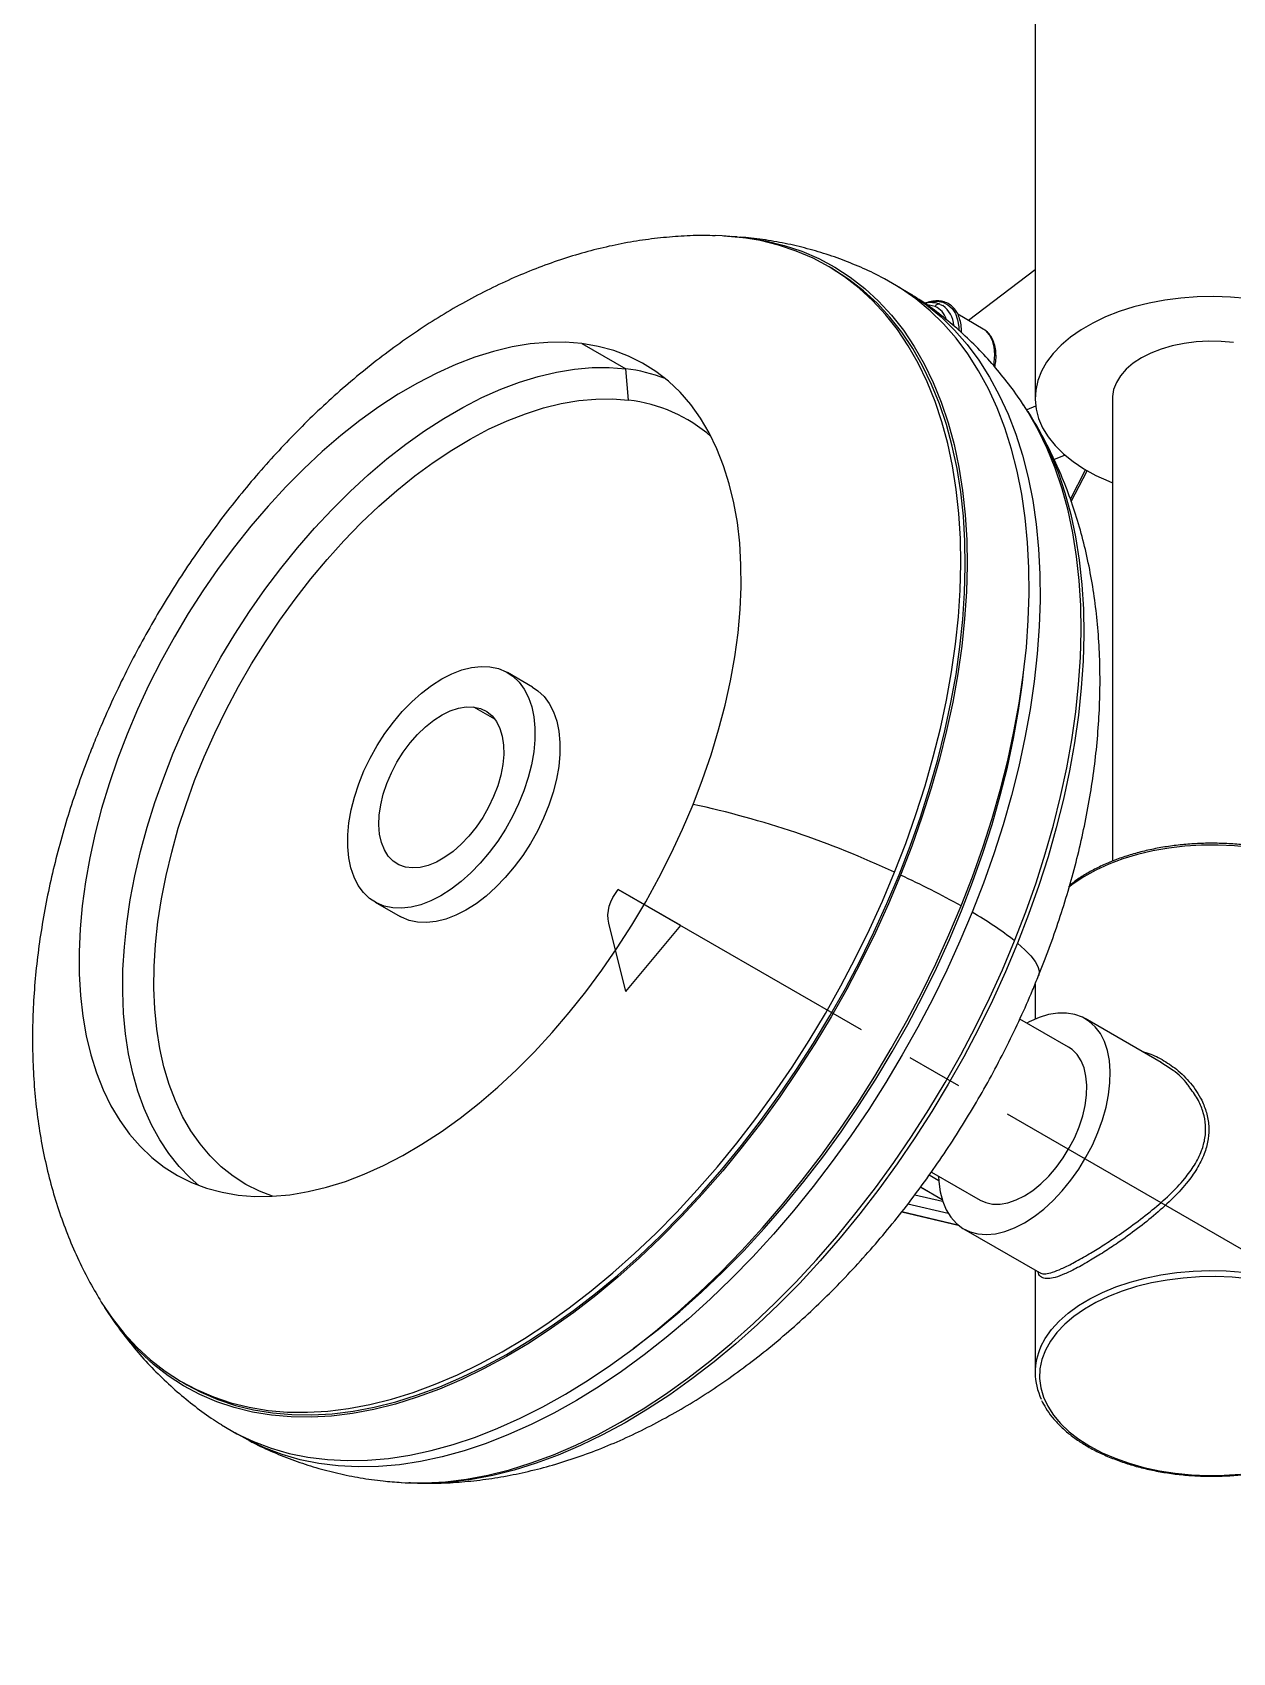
# Model space of a CAD drawing. Header units: millimetres. Extents: x 1 to 1184, y 0 to 836.
# Drawn here: x 756.3 to 810.6, y 207 to 280.4 of the extents above; entities that cross this region are included whole.
import ezdxf

# ---------------------------------------------------------------- set-up
doc = ezdxf.new("R2010")
doc.units = ezdxf.units.MM
doc.linetypes.add('CENTERX2', pattern=[20.32, 12.7, -2.54, 2.54, -2.54])

msp = doc.modelspace()

# ---------------------------------------------------------------- linework, layer by layer
at = {"color": 7, "linetype": 'Continuous', "lineweight": 25}
for p, q in [((801.7, 316.105), (801.7, 263.846)), ((788.191, 271.166), (787.946, 271.187)), ((792.491, 269.741), (792.289, 269.858)), ((801.7, 269.67), (798.689, 267.375)), ((797.406, 268.106), (797.515, 268.053)), ((797.551, 268.032), (797.515, 268.053)), ((799.354, 266.992), (798.199, 267.658)), ((781.185, 266.332), (783.165, 265.189)), ((783.29, 263.771), (783.165, 265.189)), ((805.2, 263.846), (805.2, 242.883)), ((801.724, 263.491), (801.321, 263.333)), ((803.058, 261.272), (802.563, 261.078)), ((803.296, 259.279), (803.984, 260.615)), ((803.335, 259.17), (804.057, 260.573)), ((778.947, 250.771), (777.816, 251.424)), ((777.233, 249.319), (776.285, 249.867)), ((771.817, 241.032), (772.948, 240.379)), ((801.7, 237.315), (801.7, 235.724)), ((803.215, 234.453), (801.007, 235.727)), ((807.401, 233.768), (803.965, 235.752)), ((797.337, 228.406), (796.906, 228.654)), ((797.006, 228.799), (799.215, 227.524)), ((796.258, 227.772), (797.513, 227.475)), ((796.511, 228.115), (797.489, 227.551)), ((796.516, 228.122), (797.485, 227.562)), ((795.663, 227), (798.221, 226.394)), ((795.671, 227.01), (798.201, 226.41)), ((797.769, 226.918), (795.939, 227.351)), ((798.465, 226.225), (801.902, 224.241)), ((801.7, 224.357), (801.7, 219.721)), ((801.909, 224.254), (801.916, 224.248)), ((763.091, 219.28), (763.293, 219.164))]:
    msp.add_line(p, q, dxfattribs=at)
at = {"color": 7, "linetype": 'Continuous'}
for p, q in [((784.244, 240.785), (782.83, 241.602)), ((785.659, 239.969), (784.244, 240.785)), ((783.172, 236.977), (782.401, 240.078)), ((783.172, 236.977), (785.659, 239.969))]:
    msp.add_line(p, q, dxfattribs=at)
at = {"color": 7, "linetype": 'CENTERX2'}
msp.add_line((782.83, 241.602), (842.72, 207.028), dxfattribs=at)
at = {"color": 7, "linetype": 'Continuous', "lineweight": 25, "flags": 128}
for points in [[(788.41, 271.135), (787.531, 271.211), (787.219, 271.222)], [(787.601, 271.207), (787.772, 271.2), (788.654, 271.124), (789.511, 270.984), (790.339, 270.78), (791.138, 270.513), (791.904, 270.182), (792.637, 269.79), (793.334, 269.337), (793.994, 268.824), (794.615, 268.252), (795.196, 267.623), (795.735, 266.938), (796.232, 266.198), (796.684, 265.407), (797.09, 264.565), (797.451, 263.674), (797.764, 262.737), (798.03, 261.756), (798.247, 260.734), (798.415, 259.672), (798.534, 258.574), (798.602, 257.441), (798.621, 256.277), (798.59, 255.085), (798.51, 253.867), (798.379, 252.627), (798.199, 251.366), (797.97, 250.089), (797.693, 248.799), (797.368, 247.498), (796.997, 246.19), (796.579, 244.877), (796.116, 243.564), (795.609, 242.252)], [(795.337, 242.378), (795.842, 243.684), (796.303, 244.992), (796.719, 246.299), (797.089, 247.603), (797.413, 248.898), (797.689, 250.184), (797.917, 251.456), (798.096, 252.711), (798.226, 253.947), (798.306, 255.16), (798.337, 256.347), (798.318, 257.506), (798.25, 258.634), (798.132, 259.728), (797.964, 260.786), (797.748, 261.805), (797.484, 262.782), (797.171, 263.715), (796.812, 264.602), (796.407, 265.44), (795.957, 266.229), (795.463, 266.965), (794.925, 267.648), (794.347, 268.274), (793.728, 268.844), (793.071, 269.355), (792.376, 269.807), (791.646, 270.197), (790.883, 270.526), (790.088, 270.792), (789.263, 270.996), (788.41, 271.135)], [(763.293, 219.164), (763.936, 218.824), (764.699, 218.495), (765.495, 218.229), (766.32, 218.026), (767.173, 217.886), (768.051, 217.811), (768.954, 217.799), (769.878, 217.852), (770.821, 217.969), (771.782, 218.15), (772.757, 218.394), (773.744, 218.701), (774.742, 219.07), (775.747, 219.5), (776.757, 219.99), (777.77, 220.539), (778.783, 221.146), (779.794, 221.809), (780.801, 222.526), (781.8, 223.296), (782.79, 224.118), (783.769, 224.988), (784.733, 225.905), (785.681, 226.867), (786.61, 227.871), (787.517, 228.915), (788.402, 229.996), (789.262, 231.113), (790.094, 232.261), (790.896, 233.439), (791.667, 234.644), (792.406, 235.872), (793.109, 237.12), (793.775, 238.387), (794.403, 239.668), (794.992, 240.96), (795.539, 242.261), (796.044, 243.567), (796.505, 244.875), (796.921, 246.183), (797.291, 247.486), (797.615, 248.782), (797.891, 250.067), (798.119, 251.339), (798.298, 252.594), (798.428, 253.83), (798.508, 255.043), (798.539, 256.23), (798.52, 257.39), (798.452, 258.518), (798.334, 259.612), (798.166, 260.669), (797.95, 261.688), (797.686, 262.665), (797.374, 263.598), (797.014, 264.485), (796.609, 265.324), (796.159, 266.112), (795.665, 266.849), (795.128, 267.531), (794.549, 268.158), (793.93, 268.727), (793.273, 269.238), (792.578, 269.69), (792.491, 269.741)], [(798.352, 240.854), (798.863, 242.175), (799.33, 243.499), (799.753, 244.821), (800.13, 246.139), (800.461, 247.45), (800.744, 248.751), (800.979, 250.039), (801.166, 251.311), (801.304, 252.563), (801.393, 253.794), (801.432, 254.999), (801.422, 256.177), (801.363, 257.324), (801.253, 258.438), (801.095, 259.516), (800.888, 260.556), (800.633, 261.555), (800.33, 262.511), (799.981, 263.421), (799.585, 264.285), (799.144, 265.098), (798.658, 265.861), (798.13, 266.57), (797.56, 267.224), (796.949, 267.822), (796.299, 268.363), (795.612, 268.844), (794.889, 269.265), (794.848, 269.286)], [(795.467, 268.935), (796.107, 268.558), (796.794, 268.077), (797.444, 267.536), (798.055, 266.938), (798.625, 266.284), (799.153, 265.575), (799.639, 264.812), (800.08, 263.999), (800.476, 263.136), (800.825, 262.225), (801.128, 261.269), (801.383, 260.27), (801.59, 259.23), (801.748, 258.152), (801.858, 257.038), (801.917, 255.891), (801.927, 254.713), (801.888, 253.508), (801.799, 252.278), (801.661, 251.025), (801.474, 249.753), (801.239, 248.466), (800.956, 247.165), (800.625, 245.853), (800.248, 244.535), (799.825, 243.213), (799.358, 241.89), (798.847, 240.569)], [(796.734, 268.162), (796.983, 268.229), (797.267, 268.249), (797.527, 268.203), (797.755, 268.092), (797.946, 267.92), (798.093, 267.69), (798.194, 267.409), (798.245, 267.085), (798.251, 266.958)], [(797.174, 268.01), (796.911, 268.067), (796.87, 268.069)], [(811.284, 268.373), (810.543, 268.439), (809.794, 268.464), (809.045, 268.449), (808.301, 268.393), (807.569, 268.297), (806.857, 268.163), (806.169, 267.99), (805.512, 267.781), (804.892, 267.537), (804.315, 267.261), (803.784, 266.955), (803.306, 266.621), (802.884, 266.264), (802.522, 265.884), (802.223, 265.487), (801.989, 265.076), (801.824, 264.654), (801.727, 264.224), (801.701, 263.792), (801.745, 263.36), (801.859, 262.932), (802.041, 262.512), (802.291, 262.104), (802.607, 261.711), (802.984, 261.337), (803.421, 260.985), (803.912, 260.658), (804.455, 260.359), (805.044, 260.091), (805.2, 260.028)], [(799.826, 265.361), (799.843, 265.469), (799.871, 265.84), (799.846, 266.179), (799.767, 266.478), (799.638, 266.726), (799.462, 266.917), (799.354, 266.992)], [(781.185, 266.332), (780.427, 266.392), (779.645, 266.386), (778.842, 266.315), (778.02, 266.179), (777.183, 265.978), (776.333, 265.713), (775.474, 265.385), (774.607, 264.995), (773.736, 264.544), (772.864, 264.033), (771.994, 263.466), (771.129, 262.842), (770.271, 262.166), (769.424, 261.438), (768.59, 260.661), (767.773, 259.838), (766.974, 258.972), (766.198, 258.066), (765.446, 257.122), (764.72, 256.145), (764.025, 255.136), (763.36, 254.1), (762.73, 253.04), (762.136, 251.96), (761.58, 250.864), (761.064, 249.754), (760.59, 248.635), (760.159, 247.511), (759.773, 246.385), (759.433, 245.262), (759.141, 244.144), (758.896, 243.037), (758.701, 241.943), (758.555, 240.866), (758.46, 239.81), (758.415, 238.778), (758.421, 237.775), (758.478, 236.803), (758.585, 235.865), (758.742, 234.965), (758.949, 234.107), (759.205, 233.292), (759.509, 232.523), (759.859, 231.804), (760.256, 231.136), (760.697, 230.522), (761.181, 229.964), (761.707, 229.464), (762.272, 229.023), (762.874, 228.643), (763.513, 228.326), (764.185, 228.072), (764.888, 227.882), (765.619, 227.757), (766.377, 227.697), (767.159, 227.702), (767.962, 227.773), (768.784, 227.91), (769.621, 228.111), (770.471, 228.376), (771.33, 228.704), (772.197, 229.094), (773.068, 229.545), (773.94, 230.055), (774.81, 230.623), (775.676, 231.246), (776.533, 231.923), (777.38, 232.651), (778.214, 233.428), (779.031, 234.25), (779.83, 235.116), (780.606, 236.023), (781.358, 236.966), (782.084, 237.944), (782.78, 238.953), (783.444, 239.988), (784.074, 241.048), (784.668, 242.128), (785.224, 243.225), (785.74, 244.335), (786.214, 245.453)], [(786.214, 245.453), (786.645, 246.578), (787.031, 247.703), (787.371, 248.827), (787.664, 249.944), (787.908, 251.052), (788.103, 252.146), (788.249, 253.223), (788.344, 254.279), (788.389, 255.31), (788.383, 256.314), (788.326, 257.286), (788.219, 258.224), (788.062, 259.123), (787.855, 259.982), (787.599, 260.797), (787.296, 261.565), (786.945, 262.285), (786.548, 262.953), (786.107, 263.567), (785.623, 264.125), (785.097, 264.625), (784.532, 265.066), (783.93, 265.445), (783.291, 265.763), (782.62, 266.017), (781.917, 266.207), (781.185, 266.332)], [(810.682, 266.381), (810.124, 266.432), (809.559, 266.442), (808.996, 266.412), (808.445, 266.341), (807.913, 266.23), (807.41, 266.082), (806.942, 265.899), (806.518, 265.683), (806.145, 265.438), (805.827, 265.168), (805.57, 264.878), (805.379, 264.571), (805.256, 264.252), (805.202, 263.927), (805.2, 263.846)], [(763.839, 228.193), (763.45, 228.534), (762.947, 229.055), (762.486, 229.632), (762.067, 230.262), (761.692, 230.945), (761.363, 231.678), (761.08, 232.457), (760.845, 233.282), (760.658, 234.148), (760.521, 235.053), (760.432, 235.995), (760.393, 236.969), (760.404, 237.973), (760.465, 239.003), (760.575, 240.057), (760.735, 241.129), (760.943, 242.218), (761.199, 243.318), (761.502, 244.428), (761.851, 245.542), (762.246, 246.657), (762.683, 247.77), (763.163, 248.877), (763.684, 249.974), (764.244, 251.057), (764.84, 252.123), (765.472, 253.168), (766.136, 254.19), (766.831, 255.184), (767.555, 256.146), (768.304, 257.075), (769.077, 257.967), (769.871, 258.819), (770.684, 259.628), (771.512, 260.391), (772.353, 261.106), (773.203, 261.771), (774.061, 262.382), (774.924, 262.94), (775.788, 263.44), (776.651, 263.882), (777.509, 264.265), (778.36, 264.586), (779.202, 264.846), (780.031, 265.042), (780.844, 265.175), (781.639, 265.244), (782.414, 265.249), (783.165, 265.189)], [(767.171, 227.703), (766.583, 227.931), (765.972, 228.24), (765.396, 228.61), (764.856, 229.04), (764.356, 229.528), (763.896, 230.072), (763.479, 230.67), (763.106, 231.321), (762.777, 232.022), (762.495, 232.771), (762.26, 233.564), (762.074, 234.4), (761.936, 235.275), (761.847, 236.186), (761.808, 237.131), (761.818, 238.104), (761.878, 239.104), (761.987, 240.127), (762.146, 241.169), (762.353, 242.226), (762.608, 243.296), (762.909, 244.373), (763.257, 245.454), (763.649, 246.536), (764.084, 247.614), (764.56, 248.686), (765.077, 249.746), (765.632, 250.792), (766.224, 251.819), (766.849, 252.824), (767.506, 253.804), (768.193, 254.755), (768.908, 255.674), (769.646, 256.557), (770.408, 257.402), (771.188, 258.205), (771.985, 258.964), (772.797, 259.676), (773.619, 260.338), (774.449, 260.949), (775.285, 261.505), (776.123, 262.006), (776.96, 262.448), (777.794, 262.832), (778.622, 263.155), (779.44, 263.416), (780.245, 263.614), (781.036, 263.749), (781.809, 263.821), (782.561, 263.828), (783.29, 263.771)], [(800.771, 239.272), (801.278, 240.584), (801.741, 241.897), (802.158, 243.21), (802.53, 244.518), (802.855, 245.819), (803.132, 247.109), (803.361, 248.386), (803.541, 249.647), (803.671, 250.887), (803.752, 252.105), (803.783, 253.297), (803.764, 254.461), (803.696, 255.594), (803.577, 256.692), (803.409, 257.754), (803.192, 258.777), (802.926, 259.757), (802.613, 260.694), (802.252, 261.585), (801.846, 262.427), (801.393, 263.218), (801.181, 263.55)], [(801.368, 263.259), (801.523, 263.016), (801.973, 262.227), (802.378, 261.388), (802.738, 260.501), (803.05, 259.568), (803.314, 258.591), (803.53, 257.573), (803.698, 256.515), (803.816, 255.421), (803.884, 254.293), (803.903, 253.134), (803.872, 251.946), (803.792, 250.733), (803.662, 249.498), (803.483, 248.242), (803.255, 246.97), (802.979, 245.685), (802.655, 244.389), (802.285, 243.086), (801.869, 241.779), (801.408, 240.471), (800.903, 239.164)], [(777.019, 251.687), (777.398, 251.606), (777.747, 251.462), (778.061, 251.257), (778.338, 250.993), (778.573, 250.673), (778.764, 250.301), (778.909, 249.881), (779.006, 249.419), (779.054, 248.919), (779.052, 248.387), (779, 247.83), (778.899, 247.254), (778.751, 246.667), (778.556, 246.074), (778.318, 245.483), (778.038, 244.9), (777.721, 244.334), (777.37, 243.789), (776.988, 243.273), (776.581, 242.792), (776.154, 242.351), (775.711, 241.955), (775.257, 241.61), (774.798, 241.318), (774.34, 241.085), (773.887, 240.911), (773.445, 240.8), (773.019, 240.752), (772.614, 240.769), (772.234, 240.85), (771.886, 240.994), (771.571, 241.199), (771.295, 241.463), (771.059, 241.783), (770.868, 242.155), (770.724, 242.575), (770.627, 243.037), (770.579, 243.537), (770.581, 244.069), (770.632, 244.626), (770.733, 245.201), (770.882, 245.789), (771.076, 246.382), (771.315, 246.973), (771.594, 247.555), (771.912, 248.122), (772.263, 248.667), (772.644, 249.183), (773.051, 249.664), (773.479, 250.105), (773.922, 250.501), (774.375, 250.846), (774.834, 251.137), (775.293, 251.371), (775.746, 251.545), (776.188, 251.656), (776.614, 251.703), (777.019, 251.687)], [(783.507, 220.803), (783.629, 220.893), (784.629, 221.664), (785.619, 222.485), (786.597, 223.355), (787.561, 224.272), (788.509, 225.234), (789.438, 226.238), (790.346, 227.282), (791.231, 228.364), (792.09, 229.48), (792.922, 230.628), (793.725, 231.806), (794.496, 233.011), (795.234, 234.239), (795.937, 235.487), (796.604, 236.754), (797.232, 238.035), (797.82, 239.327), (798.367, 240.628), (798.872, 241.934), (799.333, 243.243), (799.749, 244.55), (800.12, 245.853), (800.443, 247.149), (800.719, 248.434), (800.947, 249.706), (801.126, 250.961), (801.18, 251.417)], [(778.947, 250.771), (779.193, 250.604), (779.469, 250.34), (779.704, 250.02), (779.896, 249.648), (780.04, 249.228), (780.137, 248.766), (780.185, 248.266), (780.183, 247.734), (780.131, 247.177), (780.031, 246.601), (779.882, 246.014), (779.688, 245.421), (779.449, 244.83), (779.17, 244.247), (778.852, 243.681), (778.501, 243.136), (778.12, 242.62), (777.713, 242.139), (777.285, 241.698), (776.842, 241.302), (776.389, 240.957), (775.93, 240.665), (775.471, 240.431), (775.018, 240.258), (774.576, 240.147), (774.15, 240.099), (773.745, 240.116), (773.366, 240.197), (773.017, 240.34), (772.948, 240.379)], [(776.285, 249.867), (776.594, 249.795), (776.871, 249.659), (777.112, 249.461), (777.312, 249.206), (777.467, 248.898), (777.575, 248.542), (777.633, 248.145), (777.642, 247.714), (777.6, 247.256), (777.508, 246.78), (777.369, 246.294), (777.183, 245.806), (776.956, 245.327), (776.69, 244.863), (776.391, 244.424), (776.064, 244.017), (775.714, 243.649), (775.349, 243.328), (774.974, 243.058), (774.596, 242.844), (774.222, 242.692), (773.859, 242.602), (773.513, 242.577), (773.19, 242.617), (772.896, 242.721), (772.636, 242.889), (772.415, 243.115), (772.238, 243.398), (772.106, 243.73), (772.022, 244.108), (771.989, 244.523), (772.005, 244.968), (772.072, 245.436), (772.188, 245.919), (772.351, 246.406), (772.558, 246.891), (772.805, 247.364), (773.088, 247.816), (773.402, 248.24), (773.741, 248.628), (774.099, 248.974), (774.471, 249.27), (774.848, 249.512), (775.224, 249.696), (775.594, 249.817), (775.949, 249.875), (776.285, 249.867)], [(815.478, 242.186), (815.357, 242.257), (814.803, 242.548), (814.203, 242.808), (813.564, 243.035), (812.891, 243.226), (812.19, 243.38), (811.467, 243.495), (810.729, 243.571), (809.982, 243.607), (809.232, 243.602), (808.486, 243.556), (807.751, 243.47), (807.033, 243.345), (806.338, 243.182), (805.673, 242.982), (805.044, 242.746), (804.455, 242.478), (803.912, 242.179), (803.421, 241.853), (803.211, 241.692)], [(759.372, 222.993), (759.423, 222.909), (759.918, 222.173), (760.455, 221.49), (761.033, 220.864), (761.652, 220.294), (762.309, 219.783), (763.004, 219.331), (763.734, 218.941), (764.497, 218.612), (765.292, 218.345), (766.118, 218.142), (766.97, 218.003), (767.849, 217.927), (768.752, 217.916), (769.676, 217.969), (770.619, 218.086), (771.58, 218.266), (772.555, 218.511), (773.542, 218.817), (774.54, 219.186), (775.545, 219.616), (776.555, 220.107), (777.568, 220.656), (778.581, 221.263), (779.592, 221.925), (780.599, 222.643), (781.598, 223.413), (782.588, 224.234), (783.567, 225.105), (784.531, 226.022), (785.478, 226.983), (786.407, 227.988), (787.315, 229.032), (788.2, 230.113), (789.059, 231.23), (789.891, 232.378), (790.694, 233.556), (791.465, 234.76), (792.203, 235.988), (792.907, 237.237), (793.573, 238.503), (794.201, 239.784), (794.79, 241.077), (795.337, 242.378)], [(795.609, 242.252), (795.06, 240.946), (794.469, 239.649), (793.838, 238.362), (793.169, 237.091), (792.463, 235.837), (791.722, 234.605), (790.948, 233.395), (790.142, 232.213), (789.307, 231.06), (788.444, 229.939), (787.556, 228.853), (786.644, 227.805), (785.712, 226.797), (784.76, 225.831), (783.792, 224.91), (782.81, 224.037), (781.816, 223.212), (780.812, 222.439), (779.802, 221.719), (778.787, 221.053), (777.769, 220.444), (776.752, 219.893), (775.738, 219.401), (774.729, 218.969), (773.728, 218.598), (772.736, 218.29), (771.757, 218.045), (770.793, 217.864), (769.846, 217.746), (768.918, 217.693), (768.012, 217.705), (767.13, 217.78), (766.274, 217.921), (765.445, 218.125), (764.647, 218.392), (763.88, 218.722), (763.148, 219.114), (762.45, 219.568), (761.79, 220.081), (761.169, 220.653), (760.588, 221.282), (760.049, 221.967), (759.578, 222.665)], [(764.866, 217.349), (765.563, 216.945), (766.32, 216.585), (767.11, 216.287), (767.931, 216.051), (768.78, 215.879), (769.656, 215.77), (770.557, 215.725), (771.48, 215.744), (772.424, 215.827), (773.385, 215.974), (774.363, 216.184), (775.355, 216.457), (776.358, 216.792), (777.37, 217.188), (778.389, 217.645), (779.412, 218.162), (780.436, 218.737), (781.461, 219.369), (782.482, 220.056), (783.499, 220.797), (784.507, 221.59), (785.506, 222.433), (786.492, 223.325), (787.464, 224.263), (788.418, 225.244), (789.354, 226.268), (790.268, 227.331), (791.159, 228.431), (792.024, 229.565), (792.862, 230.73), (793.67, 231.925), (794.447, 233.145), (795.19, 234.389), (795.899, 235.653), (796.571, 236.935), (797.205, 238.231), (797.799, 239.539), (798.352, 240.854)], [(798.847, 240.569), (798.294, 239.253), (797.7, 237.945), (797.066, 236.649), (796.394, 235.368), (795.685, 234.103), (794.942, 232.86), (794.165, 231.639), (793.357, 230.444), (792.519, 229.279), (791.654, 228.145), (790.763, 227.045), (789.849, 225.982), (788.913, 224.959), (787.959, 223.977), (786.987, 223.039), (786.001, 222.147), (785.002, 221.304), (783.994, 220.511), (782.977, 219.77), (781.956, 219.083), (780.931, 218.451), (779.907, 217.876), (778.884, 217.36), (777.865, 216.903), (776.853, 216.506), (775.85, 216.171), (774.858, 215.898), (773.88, 215.688), (772.918, 215.541), (771.975, 215.459), (771.051, 215.44), (770.151, 215.485), (769.275, 215.593), (768.425, 215.766), (767.605, 216.001), (766.815, 216.299), (766.058, 216.66), (765.479, 216.99)], [(773.005, 214.734), (773.174, 214.725), (774.08, 214.713), (775.008, 214.766), (775.955, 214.884), (776.919, 215.065), (777.898, 215.31), (778.89, 215.619), (779.891, 215.989), (780.9, 216.421), (781.914, 216.913), (782.931, 217.464), (783.949, 218.073), (784.964, 218.739), (785.974, 219.459), (786.978, 220.232), (787.972, 221.057), (788.954, 221.931), (789.922, 222.851), (790.873, 223.817), (791.806, 224.825), (792.718, 225.873), (793.606, 226.959), (794.469, 228.08), (795.304, 229.233), (796.11, 230.415), (796.884, 231.625), (797.625, 232.858), (798.331, 234.111), (799, 235.383), (799.631, 236.669), (800.222, 237.966), (800.771, 239.272)], [(800.903, 239.164), (800.356, 237.863), (799.767, 236.571), (799.139, 235.29), (798.473, 234.024), (797.77, 232.775), (797.031, 231.547), (796.26, 230.343), (795.458, 229.165), (794.626, 228.016), (793.766, 226.9), (792.881, 225.818), (791.974, 224.774), (791.045, 223.77), (790.097, 222.808), (789.133, 221.891), (788.154, 221.021), (787.164, 220.2), (786.165, 219.43), (785.158, 218.712), (784.147, 218.049), (783.134, 217.443), (782.121, 216.893), (781.111, 216.403), (780.106, 215.973), (779.108, 215.604), (778.121, 215.297), (777.146, 215.053), (776.185, 214.872), (775.242, 214.755), (774.318, 214.703), (773.415, 214.714), (773.345, 214.718)], [(800.903, 239.164), (801.234, 238.87), (801.5, 238.595), (801.698, 238.342), (801.826, 238.113), (801.885, 237.908), (801.872, 237.731), (801.86, 237.694)], [(801.215, 226.497), (801.658, 226.783), (802.096, 227.123), (802.522, 227.513), (802.931, 227.949), (803.318, 228.424), (803.677, 228.933), (804.004, 229.468), (804.295, 230.024), (804.545, 230.592), (804.753, 231.165), (804.914, 231.736), (805.027, 232.297), (805.09, 232.841), (805.102, 233.361), (805.064, 233.85), (804.976, 234.301), (804.839, 234.71), (804.655, 235.07), (804.425, 235.377), (804.154, 235.626), (803.845, 235.815), (803.501, 235.941), (803.127, 236.003), (802.729, 235.999), (802.311, 235.93), (801.878, 235.796), (801.437, 235.6), (801.327, 235.542)], [(801.215, 227.722), (801.592, 227.969), (801.962, 228.27), (802.319, 228.619), (802.656, 229.01), (802.968, 229.437), (803.248, 229.891), (803.492, 230.365), (803.695, 230.851), (803.854, 231.338), (803.966, 231.819), (804.029, 232.286), (804.042, 232.729), (804.004, 233.142), (803.916, 233.516), (803.781, 233.844), (803.599, 234.122), (803.375, 234.344), (803.215, 234.453)], [(797.327, 228.614), (797.34, 228.367), (797.403, 227.896), (797.516, 227.465), (797.677, 227.08), (797.885, 226.747), (798.135, 226.468), (798.426, 226.248), (798.753, 226.09), (799.112, 225.996), (799.499, 225.968), (799.908, 226.004), (800.334, 226.106), (800.772, 226.271), (801.215, 226.497)], [(799.215, 227.524), (799.462, 227.413), (799.774, 227.346), (800.111, 227.344), (800.468, 227.407), (800.838, 227.534), (801.215, 227.722)], [(811.358, 223.957), (810.626, 224.029), (809.886, 224.059), (809.144, 224.049), (808.407, 223.998), (807.681, 223.907), (806.974, 223.776), (806.292, 223.608), (805.641, 223.402), (805.026, 223.162), (804.453, 222.889), (803.929, 222.586), (803.456, 222.256), (803.04, 221.901), (802.684, 221.525), (802.392, 221.131), (802.166, 220.723), (802.008, 220.304), (801.92, 219.879), (801.902, 219.45), (801.955, 219.023), (802.078, 218.6), (802.271, 218.186), (802.53, 217.785), (802.854, 217.4), (803.241, 217.034), (803.685, 216.691), (804.185, 216.374)], [(801.961, 220.891), (802.158, 221.261), (802.441, 221.662), (802.788, 222.046), (803.195, 222.409), (803.66, 222.749), (804.178, 223.062), (804.744, 223.346), (805.354, 223.598), (806.002, 223.816), (806.682, 223.998), (807.389, 224.142), (808.117, 224.248), (808.858, 224.313), (809.606, 224.339), (810.356, 224.324), (811.1, 224.268)], [(804.185, 216.374), (804.734, 216.085), (805.328, 215.829), (805.962, 215.605), (806.63, 215.418), (807.325, 215.269), (808.042, 215.158), (808.774, 215.087), (809.515, 215.056), (810.257, 215.066), (810.994, 215.117)]]:
    msp.add_lwpolyline(points, dxfattribs=at)
at = {"color": 7, "linetype": 'Continuous', "flags": 128}
msp.add_lwpolyline([(782.401, 240.078), (782.369, 240.262), (782.362, 240.453), (782.38, 240.649), (782.423, 240.846), (782.491, 241.043), (782.582, 241.236), (782.696, 241.423), (782.83, 241.602)], dxfattribs=at)
at = {"color": 7, "linetype": 'Continuous', "lineweight": 25}
for centre, radius, start, end in [((797.336, 267.946), 0.174, 66.09574, 158.64514), ((796.817, 267.196), 0.889, 15.40718, 66.3593), ((796.846, 267.087), 1.175, 3.4044, 55.27889), ((782.248, 257.599), 7.645, 69.34477, 83.11338), ((782.505, 256.939), 6.876, 48.79503, 83.44982), ((777.345, 204.082), 42.311, 64.83575, 77.90079), ((779.11, 206.486), 39.388, 60.75583, 65.23547), ((790.455, 226.037), 16.781, 52.06576, 59.9923), ((804.492, 219.72), 2.788, 155.17887, 205.7525)]:
    msp.add_arc(centre, radius, start, end, dxfattribs=at)
for points, knots in [([(787.209, 271.215), (787.056, 271.22), (786.547, 271.238), (785.677, 271.203), (784.598, 271.114), (783.508, 270.961), (782.411, 270.746), (781.307, 270.47), (780.198, 270.131), (779.086, 269.73), (777.975, 269.266), (776.866, 268.741), (775.764, 268.157), (774.671, 267.513), (773.593, 266.814), (772.531, 266.062), (771.488, 265.26), (770.469, 264.411), (769.474, 263.518), (768.506, 262.583), (767.565, 261.61), (766.654, 260.601), (765.774, 259.558), (764.925, 258.483), (764.108, 257.379), (763.326, 256.247), (762.577, 255.09), (761.865, 253.91), (761.189, 252.708), (760.551, 251.486), (759.953, 250.247), (759.468, 249.159), (759.19, 248.483), (759.086, 248.23)], [0, 0, 0, 0, 0.012926, 0.042997, 0.073446, 0.104316, 0.135636, 0.167426, 0.199693, 0.232422, 0.265585, 0.299131, 0.332997, 0.367112, 0.4014, 0.43579, 0.470213, 0.504611, 0.538952, 0.573214, 0.607388, 0.64147, 0.675464, 0.709379, 0.743227, 0.777023, 0.810783, 0.844524, 0.878266, 0.912023, 0.945812, 0.979651, 1, 1, 1, 1]), ([(794.847, 269.283), (794.808, 269.304), (794.471, 269.492), (793.807, 269.792), (792.857, 270.179), (791.881, 270.501), (790.887, 270.767), (789.875, 270.971), (789.028, 271.101), (788.518, 271.14), (788.353, 271.152)], [0, 0, 0, 0, 0.01931, 0.1699627, 0.3205087, 0.4712093, 0.6223286, 0.7741333, 0.9268924, 1, 1, 1, 1]), ([(801.178, 263.541), (801.115, 263.64), (800.856, 264.044), (800.348, 264.713), (799.661, 265.54), (798.929, 266.312), (798.159, 267.031), (797.351, 267.693), (796.657, 268.207), (796.221, 268.478), (796.078, 268.567)], [0, 0, 0, 0, 0.049104, 0.200044, 0.349038, 0.496317, 0.642119, 0.786687, 0.930263, 1, 1, 1, 1]), ([(797.389, 268.114), (797.343, 268.13), (797.219, 268.174), (796.997, 268.193), (796.811, 268.186), (796.711, 268.155), (796.703, 268.153)], [0, 0, 0, 0, 0.217778, 0.589271, 0.966079, 1, 1, 1, 1]), ([(798.368, 266.82), (798.369, 266.829), (798.378, 266.956), (798.352, 267.181), (798.287, 267.484), (798.172, 267.745), (798.014, 267.959), (797.818, 268.121), (797.59, 268.225), (797.339, 268.273), (797.067, 268.258), (796.859, 268.218), (796.741, 268.167), (796.721, 268.158)], [0, 0, 0, 0, 0.008138, 0.117893, 0.227767, 0.337343, 0.445948, 0.552974, 0.658646, 0.764002, 0.870116, 0.977647, 1, 1, 1, 1]), ([(799.877, 265.264), (799.892, 265.347), (799.93, 265.55), (799.935, 265.858), (799.9, 266.178), (799.813, 266.465), (799.677, 266.709), (799.521, 266.886), (799.399, 266.958), (799.352, 266.986)], [0, 0, 0, 0, 0.109886, 0.26922, 0.429244, 0.589259, 0.747487, 0.901758, 1, 1, 1, 1]), ([(801.854, 237.696), (801.937, 237.898), (802.193, 238.524), (802.577, 239.585), (803.006, 240.878), (803.387, 242.181), (803.722, 243.491), (804.007, 244.806), (804.243, 246.123), (804.427, 247.442), (804.557, 248.758), (804.631, 250.069), (804.648, 251.371), (804.606, 252.66), (804.504, 253.931), (804.343, 255.179), (804.121, 256.399), (803.84, 257.586), (803.501, 258.737), (803.105, 259.848), (802.656, 260.917), (802.148, 261.935), (801.786, 262.605), (801.579, 262.923), (801.576, 262.929)], [0, 0, 0, 0, 0.023183, 0.07191, 0.120788, 0.169837, 0.219075, 0.268513, 0.318153, 0.367985, 0.417987, 0.468115, 0.518295, 0.568419, 0.618374, 0.668037, 0.717281, 0.765991, 0.814069, 0.861451, 0.908099, 0.954009, 0.9992, 1, 1, 1, 1]), ([(759.086, 248.23), (758.993, 247.995), (758.731, 247.335), (758.334, 246.241), (757.91, 244.946), (757.532, 243.643), (757.201, 242.333), (756.919, 241.018), (756.687, 239.7), (756.508, 238.382), (756.382, 237.065), (756.312, 235.755), (756.3, 234.454), (756.346, 233.166), (756.452, 231.897), (756.618, 230.651), (756.845, 229.434), (757.13, 228.249), (757.474, 227.101), (757.874, 225.993), (758.329, 224.929), (758.821, 223.93), (759.19, 223.304), (759.367, 223.004)], [0, 0, 0, 0, 0.026924, 0.075684, 0.124592, 0.173673, 0.222944, 0.272415, 0.322088, 0.371952, 0.421983, 0.472137, 0.522334, 0.572467, 0.622422, 0.672075, 0.7213, 0.769981, 0.818026, 0.865369, 0.911977, 0.957847, 1, 1, 1, 1]), ([(815.545, 242.204), (815.47, 242.253), (815.31, 242.356), (814.96, 242.545), (814.497, 242.769), (813.907, 243.003), (813.284, 243.206), (812.633, 243.376), (811.96, 243.51), (811.269, 243.61), (810.565, 243.673), (809.855, 243.699), (809.144, 243.689), (808.437, 243.642), (807.739, 243.558), (807.058, 243.439), (806.396, 243.284), (805.761, 243.096), (805.156, 242.875), (804.587, 242.623), (804.059, 242.341), (803.613, 242.063), (803.367, 241.868), (803.263, 241.786)], [0, 0, 0, 0, 0.023921, 0.050678, 0.101419, 0.152148, 0.202854, 0.253535, 0.304194, 0.354834, 0.40546, 0.456079, 0.506695, 0.557315, 0.607942, 0.658584, 0.709245, 0.759931, 0.810648, 0.861399, 0.912186, 0.963004, 1, 1, 1, 1]), ([(773.739, 214.71), (773.919, 214.704), (774.455, 214.688), (775.352, 214.726), (776.432, 214.82), (777.522, 214.978), (778.62, 215.197), (779.725, 215.479), (780.834, 215.822), (781.946, 216.228), (783.057, 216.697), (784.165, 217.226), (785.267, 217.816), (786.358, 218.463), (787.436, 219.166), (788.497, 219.922), (789.537, 220.728), (790.555, 221.581), (791.548, 222.477), (792.514, 223.415), (793.452, 224.391), (794.361, 225.403), (795.239, 226.449), (796.086, 227.525), (796.899, 228.632), (797.679, 229.765), (798.425, 230.924), (799.135, 232.106), (799.807, 233.31), (800.443, 234.533), (801.037, 235.774), (801.509, 236.83), (801.766, 237.474), (801.854, 237.696)], [0, 0, 0, 0, 0.015177, 0.045276, 0.075759, 0.106664, 0.138021, 0.16985, 0.202155, 0.234921, 0.268116, 0.301691, 0.335582, 0.369714, 0.404015, 0.438412, 0.472836, 0.507233, 0.54157, 0.575828, 0.609997, 0.644073, 0.678063, 0.711975, 0.74582, 0.779615, 0.813374, 0.847117, 0.880861, 0.914622, 0.948416, 0.982262, 1, 1, 1, 1]), ([(806.56, 234.253), (806.625, 234.238), (806.933, 234.165), (807.46, 233.903), (808.141, 233.451), (808.768, 232.833), (809.219, 232.152), (809.477, 231.49), (809.581, 230.899), (809.557, 230.294), (809.397, 229.667), (809.089, 229.022), (808.607, 228.329), (807.964, 227.617), (807.182, 226.903), (806.327, 226.218), (805.528, 225.642), (804.812, 225.166), (804.161, 224.764), (803.552, 224.423), (803.017, 224.166), (802.599, 224.014), (802.273, 223.954), (802.03, 223.998), (801.885, 224.099), (801.841, 224.241), (801.828, 224.284)], [0, 0, 0, 0, 0.011828, 0.055846, 0.100819, 0.15212, 0.205058, 0.239789, 0.275413, 0.310216, 0.346063, 0.387702, 0.430496, 0.48216, 0.5353, 0.586544, 0.639696, 0.677348, 0.716095, 0.763091, 0.804814, 0.847971, 0.889866, 0.932748, 0.980173, 1, 1, 1, 1]), ([(808.711, 232.61), (808.676, 232.662), (808.478, 232.969), (808.023, 233.369), (807.581, 233.646), (807.397, 233.762)], [0, 0, 0, 0, 0.107779, 0.6270293, 1, 1, 1, 1]), ([(801.916, 224.248), (801.928, 224.237), (801.987, 224.183), (802.17, 224.185), (802.475, 224.247), (802.886, 224.409), (803.41, 224.667), (804.013, 225.006), (804.657, 225.399), (805.358, 225.855), (806.16, 226.416), (807.008, 227.069), (807.802, 227.763), (808.445, 228.44), (808.936, 229.111), (809.246, 229.725), (809.411, 230.336), (809.437, 230.915), (809.331, 231.492), (809.108, 232.075), (808.848, 232.424), (808.711, 232.61)], [0, 0, 0, 0, 0.013592, 0.06775, 0.123093, 0.177172, 0.232987, 0.293877, 0.342627, 0.392831, 0.458985, 0.527784, 0.594211, 0.662523, 0.715626, 0.770106, 0.814111, 0.859491, 0.903408, 0.948628, 1, 1, 1, 1]), ([(759.765, 222.391), (759.845, 222.266), (760.122, 221.837), (760.649, 221.146), (761.34, 220.323), (762.076, 219.556), (762.848, 218.84), (763.659, 218.183), (764.334, 217.687), (764.749, 217.431), (764.87, 217.356)], [0, 0, 0, 0, 0.061706, 0.212283, 0.360934, 0.507891, 0.653391, 0.797678, 0.940992, 1, 1, 1, 1]), ([(801.995, 218.455), (802.056, 218.335), (802.184, 218.08), (802.453, 217.707), (802.783, 217.336), (803.171, 216.984), (803.602, 216.657), (803.926, 216.46), (804.085, 216.364)], [0, 0, 0, 0, 0.151234, 0.320998, 0.491652, 0.662989, 0.834764, 1, 1, 1, 1]), ([(804.085, 216.364), (804.175, 216.313), (804.438, 216.166), (804.904, 215.944), (805.494, 215.709), (806.116, 215.506), (806.767, 215.337), (807.441, 215.202), (808.132, 215.102), (808.835, 215.039), (809.546, 215.013), (810.257, 215.023), (810.964, 215.07), (811.661, 215.154), (812.343, 215.274), (813.004, 215.428), (813.639, 215.616), (814.244, 215.837), (814.813, 216.089), (815.343, 216.37), (815.828, 216.679), (816.265, 217.013), (816.65, 217.369), (816.978, 217.745), (817.239, 218.116), (817.361, 218.368), (817.417, 218.482)], [0, 0, 0, 0, 0.022589, 0.065424, 0.108249, 0.151054, 0.193838, 0.236604, 0.279354, 0.322092, 0.364824, 0.407554, 0.450287, 0.493026, 0.535777, 0.578544, 0.621333, 0.664148, 0.706992, 0.749866, 0.792766, 0.835684, 0.878588, 0.921439, 0.964178, 1, 1, 1, 1]), ([(766.101, 216.643), (766.162, 216.609), (766.523, 216.41), (767.212, 216.101), (768.164, 215.719), (769.141, 215.401), (770.136, 215.14), (771.15, 214.939), (772.111, 214.801), (772.735, 214.758), (773.014, 214.738)], [0, 0, 0, 0, 0.02904, 0.170871, 0.31262, 0.454533, 0.59686, 0.739852, 0.883761, 1, 1, 1, 1])]:
    msp.add_open_spline(points, degree=3, knots=knots, dxfattribs=at)

doc.saveas('drawing.dxf')
